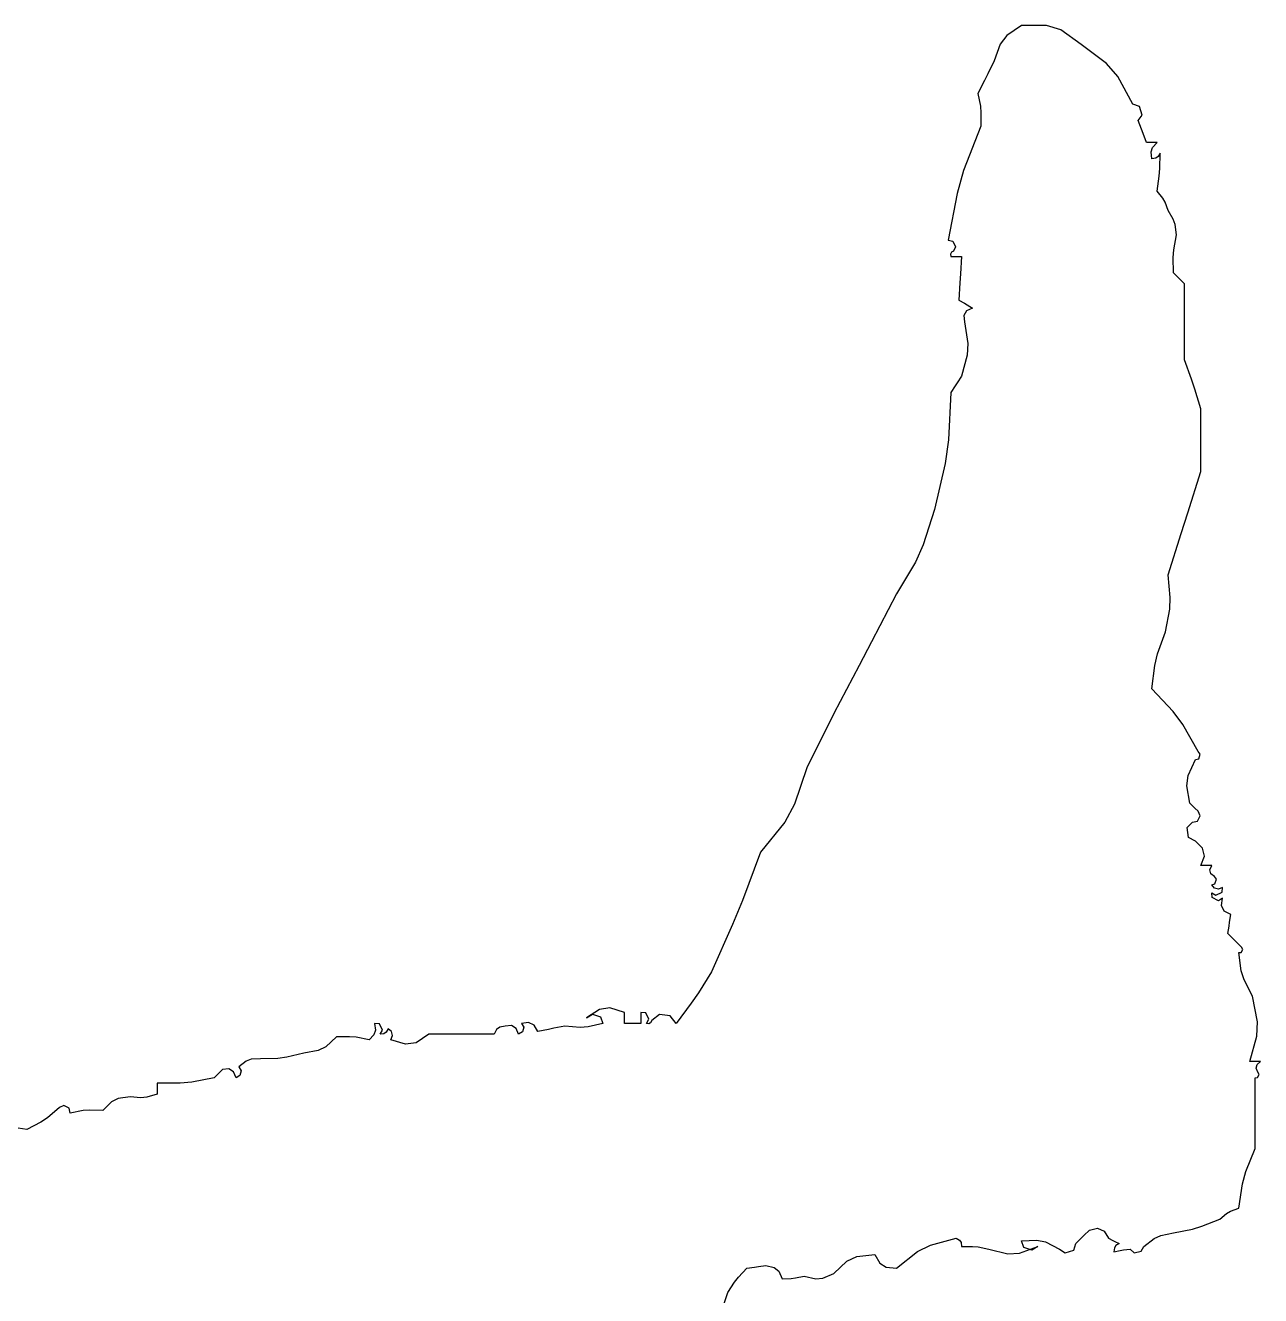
# Model space of a CAD drawing. Header units: millimetres. Extents: x 539196 to 807275, y 431843 to 1156631.
# Drawn here: x 624012.1 to 624183.5, y 435183.2 to 435359.5 of the extents above; entities that cross this region are included whole.
import ezdxf

# ---------------------------------------------------------------- set-up
doc = ezdxf.new("R2010")
doc.units = ezdxf.units.MM
doc.header["$MEASUREMENT"] = 0

# ---------------------------------------------------------------- blocks, each defined once
blk = doc.blocks.new('nhgjnj')
for p, q in [((90.0189, 3.869), (89.9534, 3.8559)), ((90.056, 3.8675), (90.0189, 3.869)), ((90.1201, 3.8489), (90.056, 3.8675)), ((90.1278, 3.8682), (90.1201, 3.8767)), ((90.1201, 3.8767), (90.1201, 3.8656)), ((90.1201, 3.8656), (90.1201, 3.8601)), ((90.1372, 3.8658), (90.1278, 3.8682)), ((90.1479, 3.8698), (90.1372, 3.8658)), ((90.1533, 3.8729), (90.1479, 3.8698)), ((90.1611, 3.869), (90.1533, 3.8729)), ((90.1618, 3.8628), (90.1611, 3.869)), ((90.234, 3.8628), (90.1618, 3.8628)), ((90.2702, 3.8628), (90.234, 3.8628)), ((90.3424, 3.8628), (90.2702, 3.8628)), ((90.4011, 3.8391), (90.3424, 3.8628)), ((89.8338, 3.8313), (89.8284, 3.8281)), ((89.8416, 3.8273), (89.8338, 3.8313)), ((89.9119, 3.8348), (89.8884, 3.8275)), ((89.9534, 3.8559), (89.9119, 3.8348)), ((90.1201, 3.8601), (90.1201, 3.8489)), ((90.4326, 3.8305), (90.4011, 3.8391)), ((90.4952, 3.8212), (90.4326, 3.8305)), ((89.745, 3.8003), (89.736, 3.784)), ((89.7645, 3.7974), (89.745, 3.8003)), ((89.7742, 3.796), (89.7645, 3.7974)), ((89.8076, 3.8073), (89.7937, 3.7934)), ((89.8145, 3.8142), (89.8076, 3.8073)), ((89.8284, 3.8281), (89.8145, 3.8142)), ((89.8423, 3.8212), (89.8416, 3.8273)), ((89.8884, 3.8275), (89.8423, 3.8212)), ((90.5026, 3.8), (90.4952, 3.8212)), ((90.5086, 3.7897), (90.5026, 3.8)), ((89.6546, 3.7642), (89.6478, 3.7586)), ((89.6665, 3.7602), (89.6546, 3.7642)), ((89.6879, 3.7782), (89.6756, 3.7795)), ((89.6756, 3.7795), (89.6799, 3.7689)), ((89.6799, 3.7689), (89.6775, 3.759)), ((89.6958, 3.7624), (89.6879, 3.7782)), ((89.7097, 3.7688), (89.7018, 3.753)), ((89.7218, 3.7769), (89.7034, 3.7795)), ((89.7034, 3.7795), (89.7097, 3.7688)), ((89.736, 3.784), (89.7218, 3.7769)), ((89.7937, 3.7934), (89.7742, 3.796)), ((90.523, 3.7725), (90.5086, 3.7897)), ((90.5412, 3.7268), (90.523, 3.7725)), ((89.5961, 3.733), (89.5753, 3.7284)), ((89.62, 3.7239), (89.5961, 3.733)), ((89.6306, 3.7473), (89.62, 3.7517)), ((89.62, 3.7517), (89.62, 3.7406)), ((89.62, 3.7406), (89.62, 3.735)), ((89.62, 3.735), (89.62, 3.7239)), ((89.6405, 3.7498), (89.6306, 3.7473)), ((89.6478, 3.7586), (89.6405, 3.7498)), ((89.6686, 3.7517), (89.6665, 3.7602)), ((89.6775, 3.759), (89.6686, 3.7517)), ((89.6895, 3.7517), (89.6958, 3.7624)), ((89.7018, 3.753), (89.6895, 3.7517)), ((88.3775, 3.7005), (88.3281, 3.6822)), ((88.4026, 3.7088), (88.3775, 3.7005)), ((88.4531, 3.7239), (88.4026, 3.7088)), ((88.517, 3.7239), (88.4531, 3.7239)), ((88.5489, 3.7239), (88.517, 3.7239)), ((88.6128, 3.7239), (88.5489, 3.7239)), ((88.7184, 3.6906), (88.6128, 3.7239)), ((89.3283, 3.717), (89.2591, 3.6778)), ((89.3351, 3.7225), (89.3283, 3.717)), ((89.347, 3.7185), (89.3351, 3.7225)), ((89.3491, 3.71), (89.347, 3.7185)), ((89.3898, 3.6913), (89.3491, 3.71)), ((89.4686, 3.7045), (89.4603, 3.6961)), ((89.4728, 3.7086), (89.4686, 3.7045)), ((89.4811, 3.717), (89.4728, 3.7086)), ((89.4924, 3.7222), (89.4811, 3.717)), ((89.5063, 3.7152), (89.4924, 3.7222)), ((89.5089, 3.7031), (89.5063, 3.7152)), ((89.5228, 3.6892), (89.5089, 3.7031)), ((89.5575, 3.71), (89.548, 3.6928)), ((89.5753, 3.7284), (89.5575, 3.71)), ((90.5483, 3.7028), (90.5412, 3.7268)), ((90.5577, 3.6545), (90.5483, 3.7028)), ((88.1225, 3.6711), (88.1169, 3.6656)), ((88.1336, 3.6822), (88.1225, 3.6711)), ((88.2114, 3.6822), (88.1336, 3.6822)), ((88.2503, 3.6822), (88.2114, 3.6822)), ((88.3281, 3.6822), (88.2503, 3.6822)), ((88.7712, 3.6739), (88.7184, 3.6906)), ((88.8768, 3.6406), (88.7712, 3.6739)), ((89.2591, 3.6778), (89.2262, 3.6535)), ((89.4162, 3.688), (89.3898, 3.6913)), ((89.4603, 3.6961), (89.4162, 3.688)), ((89.548, 3.6928), (89.5228, 3.6892)), ((87.946, 3.6406), (87.9251, 3.6325)), ((87.9689, 3.6536), (87.946, 3.6406)), ((87.9824, 3.6581), (87.9689, 3.6536)), ((88.0085, 3.6614), (87.9824, 3.6581)), ((88.0469, 3.6546), (88.0085, 3.6614)), ((88.0668, 3.6531), (88.0469, 3.6546)), ((88.1058, 3.6545), (88.0668, 3.6531)), ((88.1169, 3.6656), (88.1058, 3.6545)), ((88.935, 3.6458), (88.8768, 3.6406)), ((88.9652, 3.6444), (88.935, 3.6458)), ((89.0227, 3.6336), (88.9652, 3.6444)), ((89.2262, 3.6535), (89.1685, 3.5989)), ((90.565, 3.6217), (90.5577, 3.6545)), ((87.7852, 3.6007), (87.7724, 3.6128)), ((87.7724, 3.6128), (87.7724, 3.6017)), ((87.8391, 3.6188), (87.8002, 3.6197)), ((87.8002, 3.6197), (87.8088, 3.6147)), ((87.8088, 3.6147), (87.8127, 3.6088)), ((87.8127, 3.6088), (87.8141, 3.5989)), ((87.8587, 3.6174), (87.8391, 3.6188)), ((87.8974, 3.6128), (87.8587, 3.6174)), ((87.915, 3.6267), (87.8974, 3.6128)), ((87.9251, 3.6325), (87.915, 3.6267)), ((89.0792, 3.6136), (89.0227, 3.6336)), ((89.109, 3.6065), (89.0792, 3.6136)), ((89.1685, 3.5989), (89.109, 3.6065)), ((90.5726, 3.6051), (90.565, 3.6217)), ((90.5925, 3.578), (90.5726, 3.6051)), ((87.7025, 3.5743), (87.6805, 3.567)), ((87.7168, 3.5642), (87.7025, 3.5743)), ((87.739, 3.5725), (87.7168, 3.5642)), ((87.7501, 3.5767), (87.739, 3.5725)), ((87.7724, 3.585), (87.7501, 3.5767)), ((87.7724, 3.6017), (87.7724, 3.5961)), ((87.7724, 3.5961), (87.7724, 3.585)), ((87.7966, 3.5969), (87.7852, 3.6007)), ((87.8141, 3.5989), (87.7966, 3.5969)), ((90.6052, 3.5718), (90.5925, 3.578)), ((90.6087, 3.554), (90.6052, 3.5718)), ((87.6751, 3.5503), (87.6043, 3.5115)), ((87.6805, 3.567), (87.6751, 3.5503)), ((90.5994, 3.5433), (90.6087, 3.554)), ((90.6014, 3.5265), (90.5994, 3.5433)), ((87.6043, 3.5115), (87.571, 3.4827)), ((90.5772, 3.4989), (90.58, 3.5044)), ((90.58, 3.5044), (90.5855, 3.5155)), ((90.5855, 3.5155), (90.5906, 3.5069)), ((90.5906, 3.5069), (90.5964, 3.503)), ((90.6028, 3.5182), (90.6014, 3.5265)), ((90.6064, 3.5016), (90.6028, 3.5182)), ((87.571, 3.4827), (87.5223, 3.4183)), ((90.546, 3.4597), (90.5534, 3.477)), ((90.5534, 3.477), (90.5716, 3.4877)), ((90.5716, 3.4877), (90.5772, 3.4989)), ((90.5964, 3.503), (90.6064, 3.5016)), ((90.5508, 3.4391), (90.546, 3.4597)), ((87.5223, 3.4183), (87.4853, 3.3659)), ((90.5647, 3.4252), (90.5508, 3.4391)), ((90.5716, 3.4183), (90.5647, 3.4252)), ((90.5855, 3.4044), (90.5716, 3.4183)), ((90.6022, 3.399), (90.5855, 3.4044)), ((90.5994, 3.3627), (90.6095, 3.3771)), ((90.6095, 3.3771), (90.6022, 3.399)), ((87.4853, 3.3659), (87.4737, 3.3296)), ((90.5814, 3.3272), (90.5994, 3.3627)), ((87.4737, 3.3296), (87.4737, 3.2655)), ((90.5767, 3.3052), (90.5814, 3.3272)), ((90.5786, 3.2655), (90.5767, 3.3052)), ((90.6103, 3.2603), (90.5925, 3.3072)), ((90.5925, 3.3072), (90.6021, 3.2924)), ((90.6021, 3.2924), (90.5951, 3.2715)), ((87.4737, 3.2655), (87.4996, 3.228)), ((90.5951, 3.2715), (90.5786, 3.2655)), ((90.6119, 3.2306), (90.6103, 3.2603)), ((87.4996, 3.228), (87.5211, 3.2114)), ((90.5994, 3.1821), (90.6119, 3.2306)), ((87.5211, 3.2114), (87.564, 3.196)), ((87.564, 3.196), (87.5973, 3.1793)), ((90.5941, 3.1547), (90.5994, 3.1821)), ((87.5973, 3.1793), (87.614, 3.171)), ((87.614, 3.171), (87.6473, 3.1543)), ((87.6473, 3.1543), (87.6802, 3.1606)), ((87.6802, 3.1606), (87.6973, 3.162)), ((87.6973, 3.162), (87.7307, 3.1613)), ((87.7307, 3.1613), (87.844, 3.1178)), ((90.5927, 3.1406), (90.5941, 3.1547)), ((87.844, 3.1178), (87.9033, 3.1009)), ((88.1752, 3.1057), (88.183, 3.12)), ((88.183, 3.12), (88.1871, 3.1269)), ((88.1871, 3.1269), (88.1961, 3.1404)), ((88.1961, 3.1404), (88.2023, 3.1255)), ((88.2023, 3.1255), (88.2147, 3.1181)), ((88.2147, 3.1181), (88.2308, 3.1196)), ((88.2308, 3.1196), (88.2858, 3.1284)), ((88.2858, 3.1284), (88.3159, 3.1269)), ((88.3159, 3.1269), (88.3697, 3.1127)), ((90.5925, 3.1127), (90.5927, 3.1406)), ((87.9033, 3.1009), (88.0224, 3.0779)), ((88.0224, 3.0779), (88.025, 3.0901)), ((88.025, 3.0901), (88.039, 3.0971)), ((88.039, 3.0971), (88.0502, 3.0918)), ((88.0502, 3.0918), (88.0532, 3.0864)), ((88.0532, 3.0864), (88.058, 3.084)), ((88.058, 3.084), (88.0641, 3.0849)), ((88.0641, 3.1015), (88.0641, 3.1127)), ((88.0641, 3.1127), (88.1085, 3.1096)), ((88.0641, 3.096), (88.0641, 3.1015)), ((88.0641, 3.0849), (88.0641, 3.096)), ((88.1085, 3.1096), (88.1308, 3.1082)), ((88.1308, 3.1082), (88.1752, 3.1057)), ((88.3697, 3.1127), (88.3864, 3.1015)), ((88.3864, 3.1015), (88.3947, 3.096)), ((88.3947, 3.096), (88.4114, 3.0849)), ((88.4114, 3.0849), (88.5319, 3.0789)), ((90.5716, 3.0988), (90.5767, 3.1074)), ((90.5896, 3.0328), (90.5716, 3.0988)), ((90.5767, 3.1074), (90.5825, 3.1113)), ((90.5825, 3.1113), (90.5925, 3.1127)), ((88.5319, 3.0789), (88.5926, 3.0704)), ((88.5926, 3.0704), (88.7101, 3.0432)), ((88.7101, 3.0432), (88.8002, 3.0147)), ((90.6061, 2.9999), (90.5896, 3.0328)), ((88.8002, 3.0147), (88.8445, 2.9948)), ((88.8445, 2.9948), (88.9254, 2.946)), ((90.648, 2.946), (90.6061, 2.9999)), ((88.9254, 2.946), (89.0479, 2.8825)), ((90.6457, 2.9199), (90.648, 2.946)), ((90.6133, 2.8904), (90.6357, 2.9039)), ((90.6186, 2.8447), (90.6133, 2.8904)), ((90.6357, 2.9039), (90.6457, 2.9199)), ((89.0479, 2.8825), (89.1091, 2.8506)), ((89.1091, 2.8506), (89.231, 2.7862)), ((90.6303, 2.8196), (90.6186, 2.8447)), ((90.6619, 2.7862), (90.6303, 2.8196)), ((89.231, 2.7862), (89.2866, 2.7584)), ((89.2866, 2.7584), (89.3144, 2.7445)), ((90.6736, 2.7578), (90.6619, 2.7862)), ((89.3144, 2.7445), (89.37, 2.7167)), ((90.6689, 2.7098), (90.6752, 2.7398)), ((90.6752, 2.7398), (90.6736, 2.7578)), ((89.37, 2.7167), (89.4631, 2.6856)), ((90.6729, 2.6878), (90.6689, 2.7098)), ((89.4631, 2.6856), (89.509, 2.6605)), ((90.6743, 2.6766), (90.6729, 2.6878)), ((90.6758, 2.6542), (90.6743, 2.6766)), ((89.509, 2.6605), (89.5853, 2.5987)), ((90.6411, 2.6125), (90.6462, 2.6336)), ((90.6462, 2.6336), (90.656, 2.6454)), ((90.656, 2.6454), (90.6758, 2.6542)), ((89.5853, 2.5987), (89.709, 2.5524)), ((90.644, 2.5931), (90.6411, 2.6125)), ((90.6454, 2.5834), (90.644, 2.5931)), ((90.648, 2.5639), (90.6454, 2.5834)), ((90.6711, 2.5423), (90.648, 2.5639)), ((89.709, 2.5524), (89.7703, 2.5274)), ((90.6839, 2.5324), (90.6711, 2.5423)), ((90.7105, 2.5153), (90.6839, 2.5324)), ((89.7703, 2.5274), (89.8909, 2.4736)), ((90.881, 2.4578), (90.7105, 2.5153)), ((89.8909, 2.4736), (89.9452, 2.4398)), ((89.9452, 2.4398), (89.9717, 2.4217)), ((89.9717, 2.4217), (90.0229, 2.3833)), ((90.0229, 2.3833), (90.0035, 2.3673)), ((90.0035, 2.3673), (90.0005, 2.3407)), ((90.0005, 2.3407), (90.0159, 2.3208)), ((89.9964, 2.3054), (89.9951, 2.293)), ((90.0122, 2.3133), (89.9964, 2.3054)), ((90.0229, 2.3069), (90.0122, 2.3133)), ((90.0159, 2.3208), (90.0214, 2.3178)), ((90.0214, 2.3178), (90.0237, 2.3131)), ((90.0237, 2.3131), (90.0229, 2.3069)), ((89.9951, 2.293), (90.0062, 2.293)), ((90.0062, 2.293), (90.0118, 2.293)), ((90.0118, 2.293), (90.0229, 2.293)), ((90.0229, 2.293), (90.0229, 2.2764)), ((90.0229, 2.2764), (90.0229, 2.268)), ((89.9951, 2.2514), (89.9836, 2.2138)), ((90.0062, 2.2514), (89.9951, 2.2514)), ((90.0118, 2.2514), (90.0062, 2.2514)), ((90.0229, 2.2514), (90.0118, 2.2514)), ((90.0229, 2.268), (90.0229, 2.2514)), ((89.9836, 2.2138), (89.9874, 2.1869)), ((89.9874, 2.1869), (90.009, 2.1541)), ((89.9994, 2.1688), (90.0064, 2.1898)), ((90.0064, 2.1898), (90.0229, 2.1958)), ((90.0229, 2.1958), (90.032, 2.1579)), ((90.009, 2.1541), (89.9994, 2.1688)), ((90.032, 2.1579), (90.0334, 2.1374)), ((90.0334, 2.1374), (90.0298, 2.0985)), ((90.0298, 2.0985), (90.0354, 2.0708)), ((90.0354, 2.0708), (90.0382, 2.0569)), ((90.0382, 2.0569), (90.0437, 2.0291)), ((90.0274, 2.02), (90.0204, 2.0059)), ((90.0437, 2.0291), (90.0274, 2.02)), ((90.0204, 2.0059), (90.0229, 1.9874)), ((90.0229, 1.9874), (90.0327, 1.9934)), ((90.0327, 1.9934), (90.0449, 1.9903)), ((90.0507, 1.9805), (90.0357, 1.9742)), ((90.0449, 1.9903), (90.0507, 1.9805)), ((90.0357, 1.9742), (90.0283, 1.9619)), ((90.0283, 1.9619), (90.0298, 1.9457)), ((90.0298, 1.9457), (90.0324, 1.9321)), ((90.0324, 1.9321), (90.0383, 1.9242)), ((90.0383, 1.9242), (90.0507, 1.9179)), ((90.0507, 1.9179), (90.0507, 1.8513)), ((90.0507, 1.8513), (90.0507, 1.8179)), ((90.0507, 1.8179), (90.0507, 1.7512)), ((90.0507, 1.7512), (90.0723, 1.7184)), ((90.0761, 1.6916), (90.0646, 1.654)), ((90.0723, 1.7184), (90.0761, 1.6916)), ((90.0441, 1.6559), (90.0368, 1.647)), ((90.054, 1.6584), (90.0441, 1.6559)), ((90.0646, 1.654), (90.054, 1.6584)), ((90.0242, 1.6247), (90.0229, 1.6123)), ((90.04, 1.6326), (90.0242, 1.6247)), ((90.0368, 1.647), (90.0454, 1.642)), ((90.0507, 1.6262), (90.04, 1.6326)), ((90.0454, 1.642), (90.0493, 1.6361)), ((90.0493, 1.6361), (90.0507, 1.6262)), ((90.0229, 1.6123), (90.0404, 1.6143)), ((90.0404, 1.6143), (90.0518, 1.6105)), ((90.0518, 1.6105), (90.0646, 1.5984)), ((90.0646, 1.5984), (90.0583, 1.5656)), ((90.0583, 1.5656), (90.0569, 1.5485)), ((90.0569, 1.5485), (90.0576, 1.5151)), ((90.0576, 1.5151), (90.0825, 1.4874)), ((90.0825, 1.4874), (90.0921, 1.4683)), ((90.0921, 1.4683), (90.0993, 1.4317)), ((90.0993, 1.4317), (90.1096, 1.3881)), ((90.1096, 1.3881), (90.1124, 1.3654)), ((90.1124, 1.3654), (90.1132, 1.3206)), ((90.1132, 1.3206), (90.1146, 1.2969)), ((90.1146, 1.2969), (90.1195, 1.2838)), ((90.1195, 1.2838), (90.134, 1.265)), ((90.134, 1.265), (90.1438, 1.271)), ((90.1438, 1.271), (90.156, 1.2679)), ((90.156, 1.2679), (90.1618, 1.2581)), ((90.1469, 1.2518), (90.1394, 1.2395)), ((90.1394, 1.2395), (90.141, 1.2233)), ((90.1618, 1.2581), (90.1469, 1.2518)), ((90.141, 1.2233), (90.1493, 1.215)), ((90.1493, 1.215), (90.1535, 1.2108)), ((90.1535, 1.2108), (90.1618, 1.2025)), ((90.1618, 1.2025), (90.1727, 1.1449)), ((90.1727, 1.1449), (90.1755, 1.1152)), ((90.1755, 1.1152), (90.1757, 1.0566)), ((90.1757, 1.0566), (90.1868, 1.0566)), ((90.1868, 1.0566), (90.1924, 1.0566)), ((90.1924, 1.0566), (90.2035, 1.0566)), ((90.2035, 1.0566), (90.2116, 1.0299)), ((90.2131, 1.015), (90.2104, 0.9872)), ((90.2116, 1.0299), (90.2131, 1.015)), ((90.2104, 0.9872), (90.2152, 0.9565)), ((90.2152, 0.9565), (90.2235, 0.9399)), ((90.2235, 0.9399), (90.2452, 0.9177)), ((90.2452, 0.9177), (90.2445, 0.8843)), ((90.2445, 0.8843), (90.2459, 0.8672)), ((90.2459, 0.8672), (90.2521, 0.8344)), ((90.2399, 0.8318), (90.233, 0.8178)), ((90.233, 0.8178), (90.2382, 0.8066)), ((90.2521, 0.8344), (90.2399, 0.8318)), ((90.2382, 0.8066), (90.2642, 0.7761)), ((90.2642, 0.7761), (90.2756, 0.7589)), ((90.2756, 0.7589), (90.2938, 0.7232)), ((90.2938, 0.7232), (90.2885, 0.6902))]:
    blk.add_line(p, q)
blk = doc.blocks.new('图签11')
at = {"xscale": 38.39999999990687, "yscale": 38.39999999996508, "zscale": 38.40000000000001}
blk.add_blockref('nhgjnj', (3663617.64, -352837.83), dxfattribs=at)

msp = doc.modelspace()

# ---------------------------------------------------------------- block references
at = {"xscale": 1.41428571427241, "yscale": 1.41428571427241, "zscale": 1.414285714285714, "rotation": 270}
msp.add_blockref('图签11', (1122986.51, 5621512.11), dxfattribs=at)

doc.saveas('drawing.dxf')
